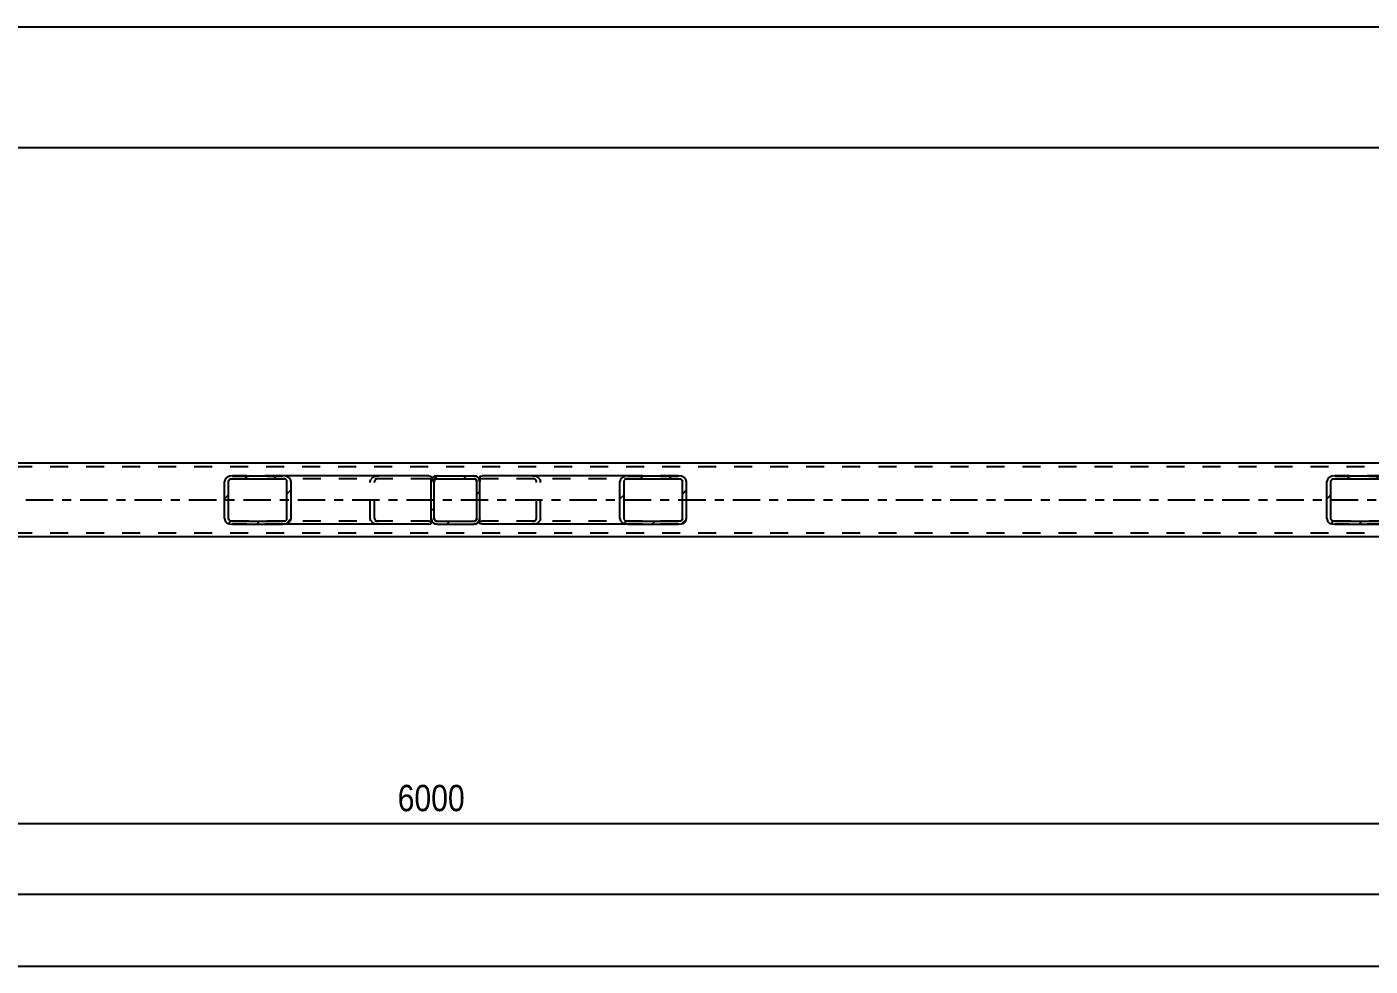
# Model space of a CAD drawing. Header units: millimetres. Extents: x -174 to 1015, y -641 to 200.
# Drawn here: x 134.1 to 280.3, y -306.3 to -204.1 of the extents above; entities that cross this region are included whole.
import ezdxf

# ---------------------------------------------------------------- set-up
doc = ezdxf.new("R2010")
doc.units = ezdxf.units.MM
doc.linetypes.add('DXK_LINE_DOT2', pattern=[3.9198, 1.9599, -1.9599])
doc.linetypes.add('DXK_LINE_DOT3', pattern=[5.9187, 2.979, -0.9799, 0.9799, -0.9799])
doc.styles.add('Arial Narrow', font='ARIALN.TTF', dxfattribs={"height": 0.2})

# ---------------------------------------------------------------- blocks, each defined once
blk = doc.blocks.new('Part-814735029-2454 - 2428')
at = {"linetype": 'Continuous'}
h = blk.add_hatch(dxfattribs=at)
h.set_pattern_fill('', scale=0.7, style=0, pattern_type=0)
h.set_pattern_definition([(45, (162.295, -258.1836), (-1.57154, 1.57154), [])])
h.paths.add_polyline_path([(161.96, -258.23), (162.29, -258.18), (162.58, -258.04), (162.77, -257.84), (162.84, -257.59), (162.84, -253.59), (162.77, -253.35), (162.58, -253.14), (162.29, -253), (161.96, -252.95), (156.47, -252.95), (156.13, -253), (155.85, -253.14), (155.66, -253.35), (155.59, -253.59), (155.59, -257.59), (155.66, -257.84), (155.85, -258.04), (156.13, -258.18), (156.47, -258.23)])
h.paths.add_polyline_path([(156.3, -257.89), (156.16, -257.82), (156.06, -257.71), (156.03, -257.59), (156.03, -253.59), (156.06, -253.47), (156.16, -253.37), (156.3, -253.3), (156.47, -253.27), (161.96, -253.27), (162.13, -253.3), (162.27, -253.37), (162.36, -253.47), (162.4, -253.59), (162.4, -257.59), (162.36, -257.71), (162.27, -257.82), (162.13, -257.89), (161.96, -257.91), (156.47, -257.91)])
at = {"color": 2, "linetype": 'Continuous'}
for p, q in [((156.47, -252.95), (156.13, -253)), ((156.47, -252.95), (161.96, -252.95)), ((177.84, -252.95), (161.96, -252.95)), ((162.29, -253), (161.96, -252.95)), ((177.84, -252.95), (178.1, -252.99)), ((155.66, -253.35), (155.59, -253.59)), ((155.59, -257.59), (155.59, -253.59)), ((156.03, -253.59), (156.06, -253.47)), ((156.03, -257.59), (156.03, -253.59)), ((156.3, -253.3), (156.47, -253.27)), ((156.47, -253.27), (161.96, -253.27)), ((161.96, -253.27), (162.13, -253.3)), ((162.36, -253.47), (162.4, -253.59)), ((162.4, -257.59), (162.4, -253.59)), ((162.84, -253.59), (162.77, -253.35)), ((162.84, -257.59), (162.84, -253.59)), ((178.1, -252.99), (178.1, -253)), ((178.1, -253), (178.1, -253.14)), ((178.1, -253.14), (178.1, -253.59)), ((155.59, -257.59), (155.66, -257.84)), ((156.06, -257.71), (156.03, -257.59)), ((156.13, -258.18), (156.47, -258.23)), ((156.47, -257.91), (156.3, -257.89)), ((156.47, -257.91), (161.96, -257.91)), ((156.47, -258.23), (161.96, -258.23)), ((162.13, -257.89), (161.96, -257.91)), ((161.96, -258.23), (162.29, -258.18)), ((177.84, -258.23), (161.96, -258.23)), ((162.4, -257.59), (162.36, -257.71)), ((162.77, -257.84), (162.84, -257.59)), ((177.84, -258.23), (178.1, -258.2)), ((178.1, -258.2), (178.1, -257.59))]:
    blk.add_line(p, q, dxfattribs=at)
at = {"color": 7, "linetype": 'DXK_LINE_DOT2'}
for p, q in [((161.96, -252.95), (156.47, -252.95)), ((172.02, -253), (172.35, -252.95)), ((177.84, -253.27), (156.47, -253.27)), ((171.47, -253.59), (171.54, -253.35)), ((171.47, -257.59), (171.47, -253.59)), ((171.95, -253.47), (171.91, -253.59)), ((171.91, -257.59), (171.91, -253.59)), ((172.35, -253.27), (172.19, -253.3)), ((178.01, -253.3), (177.84, -253.27)), ((178.1, -253.34), (178.01, -253.3)), ((178.1, -252.99), (178.1, -252.99)), ((178.1, -253.14), (178.1, -253.34)), ((178.1, -257.59), (178.1, -253.35)), ((177.84, -257.91), (156.47, -257.91)), ((161.96, -258.23), (156.47, -258.23)), ((171.54, -257.84), (171.47, -257.59)), ((171.91, -257.59), (171.95, -257.71)), ((172.35, -258.23), (172.02, -258.18)), ((172.19, -257.89), (172.35, -257.91)), ((177.84, -257.91), (178.01, -257.89)), ((178.01, -257.89), (178.1, -257.84))]:
    blk.add_line(p, q, dxfattribs=at)
at = {"color": 2, "linetype": 'Continuous'}
for centre, radius, start, end in [((156.33, -253.78), 0.802, 104.5547, 147.5895), ((156.4, -253.68), 0.401, 104.5547, 147.5895), ((162.03, -253.68), 0.401, 32.4105, 75.4453), ((162.09, -253.78), 0.802, 32.4105, 75.4453), ((156.33, -257.41), 0.802, 212.4105, 255.4453), ((156.4, -257.5), 0.401, 212.4105, 255.4453), ((162.03, -257.5), 0.401, 284.5547, 327.5895), ((162.09, -257.41), 0.802, 284.5547, 327.5895)]:
    blk.add_arc(centre, radius, start, end, dxfattribs=at)
at = {"color": 7, "linetype": 'DXK_LINE_DOT2'}
for centre, radius, start, end in [((172.22, -253.78), 0.802, 104.5547, 147.5895), ((172.29, -253.68), 0.401, 104.5547, 147.5895), ((172.22, -257.41), 0.802, 212.4105, 255.4453), ((172.29, -257.5), 0.401, 212.4105, 255.4453)]:
    blk.add_arc(centre, radius, start, end, dxfattribs=at)
blk = doc.blocks.new('Part-814735029-2503 - 2428')
at = {"linetype": 'Continuous'}
h = blk.add_hatch(dxfattribs=at)
h.set_pattern_fill('', scale=0.7, style=0, pattern_type=0)
h.set_pattern_definition([(45, (205.3516, -258.1836), (-1.57154, 1.57154), [])])
h.paths.add_polyline_path([(205.02, -258.23), (205.35, -258.18), (205.64, -258.04), (205.83, -257.84), (205.89, -257.59), (205.89, -253.59), (205.83, -253.35), (205.64, -253.14), (205.35, -253), (205.02, -252.95), (199.52, -252.95), (199.19, -253), (198.9, -253.14), (198.71, -253.35), (198.65, -253.59), (198.65, -257.59), (198.71, -257.84), (198.9, -258.04), (199.19, -258.18), (199.52, -258.23)])
h.paths.add_polyline_path([(199.36, -257.89), (199.21, -257.82), (199.12, -257.71), (199.09, -257.59), (199.09, -253.59), (199.12, -253.47), (199.21, -253.37), (199.36, -253.3), (199.52, -253.27), (205.02, -253.27), (205.18, -253.3), (205.33, -253.37), (205.42, -253.47), (205.45, -253.59), (205.45, -257.59), (205.42, -257.71), (205.33, -257.82), (205.18, -257.89), (205.02, -257.91), (199.52, -257.91)])
at = {"color": 2, "linetype": 'Continuous'}
for p, q in [((183.38, -252.99), (183.64, -252.95)), ((199.52, -252.95), (183.64, -252.95)), ((199.52, -252.95), (199.19, -253)), ((199.52, -252.95), (205.02, -252.95)), ((205.35, -253), (205.02, -252.95)), ((183.38, -252.99), (183.38, -253.59)), ((198.71, -253.35), (198.65, -253.59)), ((198.65, -257.59), (198.65, -253.59)), ((199.09, -253.59), (199.12, -253.47)), ((199.09, -257.59), (199.09, -253.59)), ((199.36, -253.3), (199.52, -253.27)), ((199.52, -253.27), (205.02, -253.27)), ((205.02, -253.27), (205.18, -253.3)), ((205.42, -253.47), (205.45, -253.59)), ((205.45, -257.59), (205.45, -253.59)), ((205.89, -253.59), (205.83, -253.35)), ((205.89, -257.59), (205.89, -253.59)), ((183.38, -258.18), (183.38, -257.59)), ((183.38, -258.2), (183.38, -258.18)), ((183.64, -258.23), (183.38, -258.2)), ((199.52, -258.23), (183.64, -258.23)), ((198.65, -257.59), (198.71, -257.84)), ((199.12, -257.71), (199.09, -257.59)), ((199.19, -258.18), (199.52, -258.23)), ((199.52, -257.91), (199.36, -257.89)), ((199.52, -257.91), (205.02, -257.91)), ((199.52, -258.23), (205.02, -258.23)), ((205.18, -257.89), (205.02, -257.91)), ((205.02, -258.23), (205.35, -258.18)), ((205.45, -257.59), (205.42, -257.71)), ((205.83, -257.84), (205.89, -257.59))]:
    blk.add_line(p, q, dxfattribs=at)
at = {"color": 7, "linetype": 'DXK_LINE_DOT2'}
for p, q in [((189.13, -252.95), (189.47, -253)), ((205.02, -252.95), (199.52, -252.95)), ((183.38, -252.99), (183.38, -253.34)), ((183.47, -253.3), (183.38, -253.34)), ((183.38, -258.04), (183.38, -253.59)), ((183.64, -253.27), (183.47, -253.3)), ((205.02, -253.27), (183.64, -253.27)), ((189.3, -253.3), (189.13, -253.27)), ((189.57, -253.59), (189.54, -253.47)), ((189.57, -257.59), (189.57, -253.59)), ((189.94, -253.35), (190.01, -253.59)), ((190.01, -257.59), (190.01, -253.59)), ((183.38, -257.84), (183.47, -257.89)), ((183.47, -257.89), (183.64, -257.91)), ((205.02, -257.91), (183.64, -257.91)), ((189.13, -257.91), (189.3, -257.89)), ((189.47, -258.18), (189.13, -258.23)), ((189.54, -257.71), (189.57, -257.59)), ((190.01, -257.59), (189.94, -257.84)), ((205.02, -258.23), (199.52, -258.23))]:
    blk.add_line(p, q, dxfattribs=at)
for centre, radius, start, end in [((189.2, -253.68), 0.401, 32.4104, 75.4453), ((189.26, -253.78), 0.802, 32.4104, 75.4453), ((189.2, -257.5), 0.401, 284.5547, 327.5896), ((189.26, -257.41), 0.802, 284.5547, 327.5896)]:
    blk.add_arc(centre, radius, start, end, dxfattribs=at)
at = {"color": 2, "linetype": 'Continuous'}
for centre, radius, start, end in [((199.39, -253.78), 0.802, 104.5547, 147.5896), ((199.46, -253.68), 0.401, 104.5547, 147.5896), ((205.08, -253.68), 0.401, 32.4104, 75.4453), ((205.15, -253.78), 0.802, 32.4104, 75.4453), ((199.39, -257.41), 0.802, 212.4104, 255.4453), ((199.46, -257.5), 0.401, 212.4104, 255.4453), ((205.08, -257.5), 0.401, 284.5547, 327.5896), ((205.15, -257.41), 0.802, 284.5547, 327.5896)]:
    blk.add_arc(centre, radius, start, end, dxfattribs=at)
blk = doc.blocks.new('Part-814735029-2512 - 2428')
at = {"linetype": 'Continuous'}
h = blk.add_hatch(dxfattribs=at)
h.set_pattern_fill('', scale=0.7, style=0, pattern_type=0)
h.set_pattern_definition([(45, (182.9865, -258.1836), (-1.57154, 1.57154), [])])
h.paths.add_polyline_path([(182.74, -258.23), (182.99, -258.18), (183.19, -258.04), (183.33, -257.84), (183.38, -257.59), (183.38, -253.59), (183.33, -253.35), (183.19, -253.14), (182.99, -253), (182.74, -252.95), (178.74, -252.95), (178.5, -253), (178.29, -253.14), (178.15, -253.35), (178.1, -253.59), (178.1, -257.59), (178.15, -257.84), (178.29, -258.04), (178.5, -258.18), (178.74, -258.23)])
h.paths.add_polyline_path([(178.62, -257.89), (178.52, -257.82), (178.45, -257.71), (178.42, -257.59), (178.42, -253.59), (178.45, -253.47), (178.52, -253.37), (178.62, -253.3), (178.74, -253.27), (182.74, -253.27), (182.86, -253.3), (182.97, -253.37), (183.04, -253.47), (183.06, -253.59), (183.06, -257.59), (183.04, -257.71), (182.97, -257.82), (182.86, -257.89), (182.74, -257.91), (178.74, -257.91)])
at = {"color": 7, "linetype": 'DXK_LINE_DOT2'}
for p, q in [((178.5, -253), (178.74, -252.95)), ((178.74, -252.95), (182.74, -252.95)), ((182.74, -252.95), (182.99, -253)), ((178.1, -253.59), (178.15, -253.35)), ((178.1, -257.59), (178.1, -253.59)), ((178.45, -253.47), (178.42, -253.59)), ((178.42, -257.59), (178.42, -253.59)), ((178.74, -253.27), (178.62, -253.3)), ((178.74, -253.27), (182.74, -253.27)), ((182.86, -253.3), (182.74, -253.27)), ((183.06, -253.59), (183.04, -253.47)), ((183.06, -257.59), (183.06, -253.59)), ((183.33, -253.35), (183.38, -253.59)), ((183.38, -257.59), (183.38, -253.59)), ((178.15, -257.84), (178.1, -257.59)), ((178.42, -257.59), (178.45, -257.71)), ((178.74, -258.23), (178.5, -258.18)), ((178.62, -257.89), (178.74, -257.91)), ((178.74, -257.91), (182.74, -257.91)), ((178.74, -258.23), (182.74, -258.23)), ((182.74, -257.91), (182.86, -257.89)), ((182.99, -258.18), (182.74, -258.23)), ((183.04, -257.71), (183.06, -257.59)), ((183.38, -257.59), (183.33, -257.84))]:
    blk.add_line(p, q, dxfattribs=at)
at = {"color": 2, "linetype": 'Continuous'}
for p, q in [((178.74, -252.95), (178.5, -253)), ((178.74, -252.95), (182.74, -252.95)), ((182.99, -253), (182.74, -252.95)), ((178.15, -253.35), (178.1, -253.59)), ((178.1, -257.59), (178.1, -253.59)), ((178.42, -253.59), (178.45, -253.47)), ((178.42, -257.59), (178.42, -253.59)), ((178.62, -253.3), (178.74, -253.27)), ((178.74, -253.27), (182.74, -253.27)), ((182.74, -253.27), (182.86, -253.3)), ((183.04, -253.47), (183.06, -253.59)), ((183.06, -257.59), (183.06, -253.59)), ((183.38, -253.59), (183.33, -253.35)), ((183.38, -257.59), (183.38, -253.59)), ((178.1, -257.59), (178.15, -257.84)), ((178.45, -257.71), (178.42, -257.59)), ((178.5, -258.18), (178.74, -258.23)), ((178.74, -257.91), (178.62, -257.89)), ((178.74, -257.91), (182.74, -257.91)), ((178.74, -258.23), (182.74, -258.23)), ((182.86, -257.89), (182.74, -257.91)), ((182.74, -258.23), (182.99, -258.18)), ((183.06, -257.59), (183.04, -257.71)), ((183.33, -257.84), (183.38, -257.59))]:
    blk.add_line(p, q, dxfattribs=at)
at = {"color": 7, "linetype": 'DXK_LINE_DOT2'}
for centre, radius, start, end in [((178.74, -253.59), 0.64, 112.5, 157.5), ((178.74, -253.59), 0.32, 112.5, 157.5), ((182.74, -253.59), 0.32, 22.5, 67.5), ((182.74, -253.59), 0.64, 22.5, 67.5), ((178.74, -257.59), 0.64, 202.5, 247.5), ((178.74, -257.59), 0.32, 202.5, 247.5), ((182.74, -257.59), 0.32, 292.5, 337.5), ((182.74, -257.59), 0.64, 292.5, 337.5)]:
    blk.add_arc(centre, radius, start, end, dxfattribs=at)
at = {"color": 2, "linetype": 'Continuous'}
for centre, radius, start, end in [((178.74, -253.59), 0.64, 112.5, 157.5), ((178.74, -253.59), 0.32, 112.5, 157.5), ((182.74, -253.59), 0.32, 22.5, 67.5), ((182.74, -253.59), 0.64, 22.5, 67.5), ((178.74, -257.59), 0.64, 202.5, 247.5), ((178.74, -257.59), 0.32, 202.5, 247.5), ((182.74, -257.59), 0.32, 292.5, 337.5), ((182.74, -257.59), 0.64, 292.5, 337.5)]:
    blk.add_arc(centre, radius, start, end, dxfattribs=at)
blk = doc.blocks.new('Part-814735029-2531 - 2428')
at = {"linetype": 'Continuous'}
h = blk.add_hatch(dxfattribs=at)
h.set_pattern_fill('', scale=0.7, style=0, pattern_type=0)
h.set_pattern_definition([(45, (282.295, -258.1836), (-1.57154, 1.57154), [])])
h.paths.add_polyline_path([(281.96, -258.23), (282.3, -258.18), (282.58, -258.04), (282.77, -257.84), (282.84, -257.59), (282.84, -253.59), (282.77, -253.35), (282.58, -253.14), (282.3, -253), (281.96, -252.95), (276.47, -252.95), (276.13, -253), (275.85, -253.14), (275.66, -253.35), (275.59, -253.59), (275.59, -257.59), (275.66, -257.84), (275.85, -258.04), (276.13, -258.18), (276.47, -258.23)])
h.paths.add_polyline_path([(276.3, -257.89), (276.16, -257.82), (276.06, -257.71), (276.03, -257.59), (276.03, -253.59), (276.06, -253.47), (276.16, -253.37), (276.3, -253.3), (276.47, -253.27), (281.96, -253.27), (282.13, -253.3), (282.27, -253.37), (282.36, -253.47), (282.4, -253.59), (282.4, -257.59), (282.36, -257.71), (282.27, -257.82), (282.13, -257.89), (281.96, -257.91), (276.47, -257.91)])
at = {"color": 2, "linetype": 'Continuous'}
for p, q in [((276.47, -252.95), (276.13, -253)), ((276.47, -252.95), (281.96, -252.95)), ((297.84, -252.95), (281.96, -252.95)), ((282.3, -253), (281.96, -252.95)), ((297.84, -252.95), (298.1, -252.99)), ((275.66, -253.35), (275.59, -253.59)), ((275.59, -257.59), (275.59, -253.59)), ((276.03, -253.59), (276.06, -253.47)), ((276.03, -257.59), (276.03, -253.59)), ((276.3, -253.3), (276.47, -253.27)), ((276.47, -253.27), (281.96, -253.27)), ((281.96, -253.27), (282.13, -253.3)), ((282.36, -253.47), (282.4, -253.59)), ((282.4, -257.59), (282.4, -253.59)), ((282.84, -253.59), (282.77, -253.35)), ((282.84, -257.59), (282.84, -253.59)), ((298.1, -252.99), (298.1, -253)), ((298.1, -253), (298.1, -253.14)), ((298.1, -253.14), (298.1, -253.59)), ((275.59, -257.59), (275.66, -257.84)), ((276.06, -257.71), (276.03, -257.59)), ((276.13, -258.18), (276.47, -258.23)), ((276.47, -257.91), (276.3, -257.89)), ((276.47, -257.91), (281.96, -257.91)), ((276.47, -258.23), (281.96, -258.23)), ((282.13, -257.89), (281.96, -257.91)), ((281.96, -258.23), (282.3, -258.18)), ((297.84, -258.23), (281.96, -258.23)), ((282.4, -257.59), (282.36, -257.71)), ((282.77, -257.84), (282.84, -257.59)), ((297.84, -258.23), (298.1, -258.2)), ((298.1, -258.2), (298.1, -257.59))]:
    blk.add_line(p, q, dxfattribs=at)
at = {"color": 7, "linetype": 'DXK_LINE_DOT2'}
for p, q in [((281.96, -252.95), (276.47, -252.95)), ((292.02, -253), (292.35, -252.95)), ((297.84, -253.27), (276.47, -253.27)), ((291.47, -253.59), (291.54, -253.35)), ((291.47, -257.59), (291.47, -253.59)), ((291.95, -253.47), (291.91, -253.59)), ((291.91, -257.59), (291.91, -253.59)), ((292.35, -253.27), (292.19, -253.3)), ((298.01, -253.3), (297.84, -253.27)), ((298.1, -253.34), (298.01, -253.3)), ((298.1, -252.99), (298.1, -252.99)), ((298.1, -253.14), (298.1, -253.34)), ((298.1, -257.59), (298.1, -253.35)), ((297.84, -257.91), (276.47, -257.91)), ((281.96, -258.23), (276.47, -258.23)), ((291.54, -257.84), (291.47, -257.59)), ((291.91, -257.59), (291.95, -257.71)), ((292.35, -258.23), (292.02, -258.18)), ((292.19, -257.89), (292.35, -257.91)), ((297.84, -257.91), (298.01, -257.89)), ((298.01, -257.89), (298.1, -257.84))]:
    blk.add_line(p, q, dxfattribs=at)
at = {"color": 2, "linetype": 'Continuous'}
for centre, radius, start, end in [((276.33, -253.78), 0.802, 104.5547, 147.5896), ((276.4, -253.68), 0.401, 104.5547, 147.5896), ((282.03, -253.68), 0.401, 32.4104, 75.4453), ((282.09, -253.78), 0.802, 32.4104, 75.4453), ((276.33, -257.41), 0.802, 212.4104, 255.4453), ((276.4, -257.5), 0.401, 212.4104, 255.4453), ((282.03, -257.5), 0.401, 284.5547, 327.5896), ((282.09, -257.41), 0.802, 284.5547, 327.5896)]:
    blk.add_arc(centre, radius, start, end, dxfattribs=at)
at = {"color": 7, "linetype": 'DXK_LINE_DOT2'}
for centre, radius, start, end in [((292.22, -253.78), 0.802, 104.5547, 147.5896), ((292.29, -253.68), 0.401, 104.5547, 147.5896), ((292.22, -257.41), 0.802, 212.4104, 255.4453), ((292.29, -257.5), 0.401, 212.4104, 255.4453)]:
    blk.add_arc(centre, radius, start, end, dxfattribs=at)
blk = doc.blocks.new('Part-814735029-2742 - 2428')
at = {"color": 7, "linetype": 'DXK_LINE_DOT2'}
for p, q in [((863.74, -251.99), (-67.26, -251.99)), ((863.74, -259.19), (-67.26, -259.19))]:
    blk.add_line(p, q, dxfattribs=at)
at = {"color": 2, "linetype": 'Continuous'}
for p, q in [((298.74, -251.59), (62.75, -251.59)), ((863.74, -259.59), (-67.26, -259.59))]:
    blk.add_line(p, q, dxfattribs=at)
at = {"color": 7, "linetype": 'DXK_LINE_DOT3'}
blk.add_line((-67.26, -255.59), (863.74, -255.59), dxfattribs=at)
blk = doc.blocks.new('StraightDimension-814735029-21260 - 2428')
at = {"color": 7, "linetype": 'Continuous'}
blk.add_line((-81.16, -204.11), (864.74, -204.11), dxfattribs=at)
blk = doc.blocks.new('StraightDimension-814735029-2884 - 2428')
at = {"color": 7, "linetype": 'Continuous'}
blk.add_line((58.11, -290.8), (298.1, -290.8), dxfattribs=at)
at = {"color": 0}
blk.add_wipeout([(182.36, -290.05), (182.36, -285.85), (173.85, -285.85), (173.85, -290.05)], dxfattribs=at)
at = {"color": 3, "style": 'Arial Narrow'}
blk.add_text('6000', height=2.863, dxfattribs=at).set_placement((174.45, -289.45))
blk = doc.blocks.new('StraightDimension-814735029-2905 - 2428')
at = {"color": 7, "linetype": 'Continuous'}
blk.add_line((-81.16, -306.31), (864.74, -306.31), dxfattribs=at)
blk = doc.blocks.new('StraightDimension-814735029-2956 - 2428')
at = {"color": 7, "linetype": 'Continuous'}
blk.add_line((53.47, -217.22), (863.74, -217.22), dxfattribs=at)
blk = doc.blocks.new('StraightDimension-814735029-22041 - 2428')
at = {"color": 7, "linetype": 'Continuous'}
blk.add_line((-80.16, -298.49), (863.74, -298.49), dxfattribs=at)

msp = doc.modelspace()

# ---------------------------------------------------------------- block references
for name in ['StraightDimension-814735029-21260 - 2428', 'Part-814735029-2742 - 2428', 'Part-814735029-2454 - 2428', 'Part-814735029-2512 - 2428', 'Part-814735029-2503 - 2428', 'Part-814735029-2531 - 2428', 'StraightDimension-814735029-2884 - 2428']:
    msp.add_blockref(name, (0, 0))

# ---------------------------------------------------------------- next in the draw order: block references
for name in ['StraightDimension-814735029-2956 - 2428', 'StraightDimension-814735029-2905 - 2428']:
    msp.add_blockref(name, (0, 0))

# ---------------------------------------------------------------- next in the draw order: block references
msp.add_blockref('StraightDimension-814735029-22041 - 2428', (0, 0))

doc.saveas('drawing.dxf')
